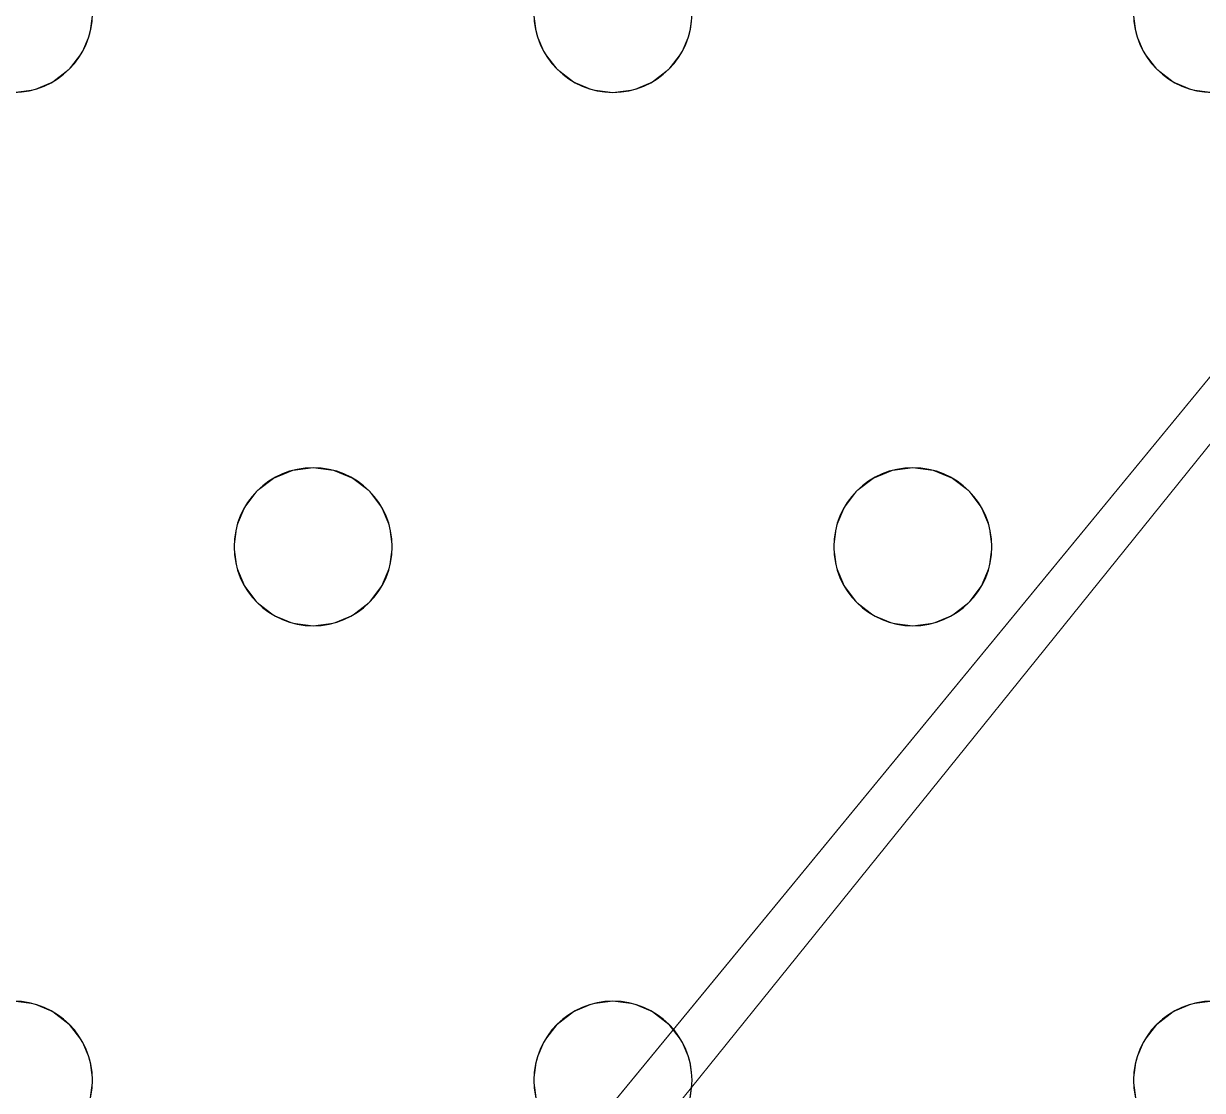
# Model space of a CAD drawing. Header units: millimetres. Extents: x -1 to 1201, y -701 to 1.
# Drawn here: x 1000 to 1059.6, y -206.5 to -152.5 of the extents above; entities that cross this region are included whole.
import ezdxf

# ---------------------------------------------------------------- set-up
doc = ezdxf.new("R2010")
doc.units = ezdxf.units.MM
doc.layers.add('IQ_200_3D', color=1, linetype='Continuous')
doc.layers.add('IQ_204_2D', color=7, linetype='Continuous')

msp = doc.modelspace()

# ---------------------------------------------------------------- linework, layer by layer
at = {"layer": 'IQ_200_3D', "lineweight": 18}
for points, invisible_edges in [([(1025.784, -152, 888), (1025.921, -153.035, 888), (1003.451, -152, 888), (1003.315, -150.965, 888)], 10), ([(1033.784, -152, 888), (1033.648, -150.965, 888), (1056.118, -152, 888), (1056.254, -153.035, 888)], 10), ([(1003.451, -152, 890), (1003.315, -153.035, 890), (1025.921, -153.035, 890), (1025.784, -152, 890)], 10), ([(1025.921, -153.035, 888), (1026.32, -154, 888), (1003.315, -153.035, 888), (1003.451, -152, 888)], 10), ([(1003.315, -153.035, 890), (1003.451, -152, 890), (1003.451, -152, 888), (1003.315, -153.035, 888)], 8), ([(1025.784, -152, 890), (1025.921, -153.035, 890), (1025.921, -153.035, 888), (1025.784, -152, 888)], 2), ([(1033.784, -152, 890), (1033.648, -153.035, 890), (1056.254, -153.035, 890), (1056.118, -152, 890)], 10), ([(1033.648, -153.035, 888), (1033.784, -152, 888), (1056.254, -153.035, 888), (1056.653, -154, 888)], 10), ([(1033.648, -153.035, 890), (1033.784, -152, 890), (1033.784, -152, 888), (1033.648, -153.035, 888)], 8), ([(1056.118, -152, 890), (1056.254, -153.035, 890), (1056.254, -153.035, 888), (1056.118, -152, 888)], 2), ([(1002.915, -154, 890), (1014.618, -175, 890), (1026.32, -154, 890), (1003.315, -153.035, 890)], 7), ([(1002.915, -154, 888), (1003.315, -153.035, 888), (1026.32, -154, 888), (1014.618, -175, 888)], 14), ([(1002.915, -154, 890), (1003.315, -153.035, 890), (1003.315, -153.035, 888), (1002.915, -154, 888)], 10), ([(1025.921, -153.035, 890), (1003.315, -153.035, 890), (1026.32, -154, 890)], 3), ([(1025.921, -153.035, 890), (1026.32, -154, 890), (1026.32, -154, 888), (1025.921, -153.035, 888)], 10), ([(1033.248, -154, 890), (1044.951, -175, 890), (1056.653, -154, 890), (1033.648, -153.035, 890)], 7), ([(1033.248, -154, 888), (1033.648, -153.035, 888), (1056.653, -154, 888), (1044.951, -175, 888)], 14), ([(1033.248, -154, 890), (1033.648, -153.035, 890), (1033.648, -153.035, 888), (1033.248, -154, 888)], 10), ([(1033.648, -153.035, 890), (1056.653, -154, 890), (1056.254, -153.035, 890)], 13), ([(1056.254, -153.035, 890), (1056.653, -154, 890), (1056.653, -154, 888), (1056.254, -153.035, 888)], 10), ([(1014.618, -175, 890), (1002.915, -154, 890), (1002.279, -154.828, 890), (1013.582, -175.136, 890)], 5), ([(1014.618, -175, 888), (1013.582, -175.136, 888), (1002.279, -154.828, 888), (1002.915, -154, 888)], 10), ([(1002.279, -154.828, 890), (1002.915, -154, 890), (1002.915, -154, 888), (1002.279, -154.828, 888)], 10), ([(1026.956, -154.828, 890), (1026.32, -154, 890), (1014.618, -175, 890), (1015.653, -175.136, 890)], 10), ([(1014.618, -175, 888), (1026.32, -154, 888), (1026.956, -154.828, 888)], 13), ([(1026.32, -154, 890), (1026.956, -154.828, 890), (1026.956, -154.828, 888), (1026.32, -154, 888)], 10), ([(1044.951, -175, 890), (1033.248, -154, 890), (1032.613, -154.828, 890), (1043.916, -175.136, 890)], 5), ([(1044.951, -175, 888), (1043.916, -175.136, 888), (1032.613, -154.828, 888), (1033.248, -154, 888)], 10), ([(1032.613, -154.828, 890), (1033.248, -154, 890), (1033.248, -154, 888), (1032.613, -154.828, 888)], 10), ([(1057.289, -154.828, 890), (1056.653, -154, 890), (1044.951, -175, 890), (1045.986, -175.136, 890)], 10), ([(1057.289, -154.828, 888), (1045.986, -175.136, 888), (1044.951, -175, 888), (1056.653, -154, 888)], 5), ([(1056.653, -154, 890), (1057.289, -154.828, 890), (1057.289, -154.828, 888), (1056.653, -154, 888)], 10), ([(1001.451, -155.464, 890), (1012.618, -175.536, 890), (1013.582, -175.136, 890), (1002.279, -154.828, 890)], 5), ([(1013.582, -175.136, 888), (1012.618, -175.536, 888), (1001.451, -155.464, 888), (1002.279, -154.828, 888)], 10), ([(1001.451, -155.464, 890), (1002.279, -154.828, 890), (1002.279, -154.828, 888), (1001.451, -155.464, 888)], 10), ([(1026.956, -154.828, 888), (1027.784, -155.464, 888), (1015.653, -175.136, 888), (1014.618, -175, 888)], 10), ([(1027.784, -155.464, 890), (1026.956, -154.828, 890), (1015.653, -175.136, 890), (1016.618, -175.536, 890)], 10), ([(1026.956, -154.828, 890), (1027.784, -155.464, 890), (1027.784, -155.464, 888), (1026.956, -154.828, 888)], 10), ([(1031.784, -155.464, 890), (1043.916, -175.136, 890), (1032.613, -154.828, 890)], 3), ([(1043.916, -175.136, 888), (1042.951, -175.536, 888), (1031.784, -155.464, 888), (1032.613, -154.828, 888)], 10), ([(1031.784, -155.464, 890), (1032.613, -154.828, 890), (1032.613, -154.828, 888), (1031.784, -155.464, 888)], 10), ([(1058.118, -155.464, 890), (1057.289, -154.828, 890), (1045.986, -175.136, 890), (1046.951, -175.536, 890)], 10), ([(1045.986, -175.136, 888), (1057.289, -154.828, 888), (1058.118, -155.464, 888), (1046.951, -175.536, 888)], 5), ([(1057.289, -154.828, 890), (1058.118, -155.464, 890), (1058.118, -155.464, 888), (1057.289, -154.828, 888)], 10), ([(1012.618, -175.536, 890), (1001.451, -155.464, 890), (1000.486, -155.864, 890), (1011.789, -176.172, 890)], 5), ([(1012.618, -175.536, 888), (1011.789, -176.172, 888), (1000.486, -155.864, 888), (1001.451, -155.464, 888)], 10), ([(1000.486, -155.864, 890), (1001.451, -155.464, 890), (1001.451, -155.464, 888), (1000.486, -155.864, 888)], 10), ([(1027.784, -155.464, 888), (1016.618, -175.536, 888), (1015.653, -175.136, 888)], 13), ([(1028.749, -155.864, 890), (1027.784, -155.464, 890), (1016.618, -175.536, 890), (1017.446, -176.172, 890)], 10), ([(1028.749, -155.864, 888), (1017.446, -176.172, 888), (1016.618, -175.536, 888), (1027.784, -155.464, 888)], 5), ([(1027.784, -155.464, 890), (1028.749, -155.864, 890), (1028.749, -155.864, 888), (1027.784, -155.464, 888)], 10), ([(1031.784, -155.464, 890), (1030.819, -155.864, 890), (1042.951, -175.536, 890), (1043.916, -175.136, 890)], 10), ([(1030.819, -155.864, 888), (1031.784, -155.464, 888), (1042.951, -175.536, 888), (1042.123, -176.172, 888)], 10), ([(1030.819, -155.864, 890), (1031.784, -155.464, 890), (1031.784, -155.464, 888), (1030.819, -155.864, 888)], 10), ([(1059.082, -155.864, 890), (1058.118, -155.464, 890), (1046.951, -175.536, 890)], 14), ([(1059.082, -155.864, 888), (1047.779, -176.172, 888), (1046.951, -175.536, 888), (1058.118, -155.464, 888)], 5), ([(1058.118, -155.464, 890), (1059.082, -155.864, 890), (1059.082, -155.864, 888), (1058.118, -155.464, 888)], 10), ([(987.748, -177, 888), (987.113, -176.172, 888), (999.451, -156, 888), (1011.153, -177, 888)], 14), ([(999.451, -156, 890), (987.748, -177, 890), (1011.153, -177, 890), (1011.789, -176.172, 890)], 11), ([(1011.789, -176.172, 890), (1000.486, -155.864, 890), (999.451, -156, 890)], 13), ([(1011.789, -176.172, 888), (1011.153, -177, 888), (999.451, -156, 888), (1000.486, -155.864, 888)], 10), ([(1000.486, -155.864, 888), (999.451, -156, 888), (999.451, -156, 890), (1000.486, -155.864, 890)], 10), ([(1029.784, -156, 890), (1028.749, -155.864, 890), (1017.446, -176.172, 890), (1018.082, -177, 890)], 10), ([(1029.784, -156, 888), (1017.446, -176.172, 888), (1028.749, -155.864, 888)], 3), ([(1018.082, -177, 888), (1017.446, -176.172, 888), (1029.784, -156, 888), (1041.487, -177, 888)], 14), ([(1041.487, -177, 890), (1029.784, -156, 890), (1018.082, -177, 890), (1041.087, -177.965, 890)], 7), ([(1029.784, -156, 888), (1028.749, -155.864, 888), (1028.749, -155.864, 890), (1029.784, -156, 890)], 10), ([(1042.123, -176.172, 890), (1030.819, -155.864, 890), (1029.784, -156, 890), (1041.487, -177, 890)], 5), ([(1029.784, -156, 888), (1030.819, -155.864, 888), (1042.123, -176.172, 888), (1041.487, -177, 888)], 10), ([(1030.819, -155.864, 888), (1029.784, -156, 888), (1029.784, -156, 890), (1030.819, -155.864, 890)], 10), ([(1030.819, -155.864, 890), (1042.123, -176.172, 890), (1042.951, -175.536, 890)], 13), ([(1047.779, -176.172, 890), (1060.118, -156, 890), (1059.082, -155.864, 890), (1046.951, -175.536, 890)], 5), ([(1060.118, -156, 888), (1048.415, -177, 888), (1047.779, -176.172, 888), (1059.082, -155.864, 888)], 5), ([(1048.415, -177, 890), (1071.82, -177, 890), (1060.118, -156, 890), (1047.779, -176.172, 890)], 7), ([(1048.415, -177, 888), (1060.118, -156, 888), (1071.82, -177, 888)], 15), ([(1060.118, -156, 888), (1059.082, -155.864, 888), (1059.082, -155.864, 890), (1060.118, -156, 890)], 10), ([(1013.582, -175.136, 890), (1012.618, -175.536, 890), (1012.618, -175.536, 888), (1013.582, -175.136, 888)], 10), ([(1013.582, -175.136, 888), (1014.618, -175, 888), (1014.618, -175, 890), (1013.582, -175.136, 890)], 10), ([(1014.618, -175, 888), (1015.653, -175.136, 888), (1015.653, -175.136, 890), (1014.618, -175, 890)], 10), ([(1016.618, -175.536, 890), (1015.653, -175.136, 890), (1015.653, -175.136, 888), (1016.618, -175.536, 888)], 10), ([(1043.916, -175.136, 890), (1042.951, -175.536, 890), (1042.951, -175.536, 888), (1043.916, -175.136, 888)], 10), ([(1043.916, -175.136, 888), (1044.951, -175, 888), (1044.951, -175, 890), (1043.916, -175.136, 890)], 10), ([(1044.951, -175, 888), (1045.986, -175.136, 888), (1045.986, -175.136, 890), (1044.951, -175, 890)], 10), ([(1046.951, -175.536, 890), (1045.986, -175.136, 890), (1045.986, -175.136, 888), (1046.951, -175.536, 888)], 10), ([(1012.618, -175.536, 890), (1011.789, -176.172, 890), (1011.789, -176.172, 888), (1012.618, -175.536, 888)], 10), ([(1017.446, -176.172, 890), (1016.618, -175.536, 890), (1016.618, -175.536, 888), (1017.446, -176.172, 888)], 10), ([(1042.951, -175.536, 890), (1042.123, -176.172, 890), (1042.123, -176.172, 888), (1042.951, -175.536, 888)], 10), ([(1047.779, -176.172, 890), (1046.951, -175.536, 890), (1046.951, -175.536, 888), (1047.779, -176.172, 888)], 10), ([(1011.789, -176.172, 890), (1011.153, -177, 890), (1011.153, -177, 888), (1011.789, -176.172, 888)], 10), ([(1018.082, -177, 890), (1017.446, -176.172, 890), (1017.446, -176.172, 888), (1018.082, -177, 888)], 10), ([(1042.123, -176.172, 890), (1041.487, -177, 890), (1041.487, -177, 888), (1042.123, -176.172, 888)], 10), ([(1048.415, -177, 890), (1047.779, -176.172, 890), (1047.779, -176.172, 888), (1048.415, -177, 888)], 10), ([(987.748, -177, 890), (988.148, -177.965, 890), (1010.754, -177.965, 890), (1011.153, -177, 890)], 10), ([(988.148, -177.965, 888), (987.748, -177, 888), (1010.754, -177.965, 888), (1010.618, -179, 888)], 10), ([(1010.754, -177.965, 888), (987.748, -177, 888), (1011.153, -177, 888)], 3), ([(1011.153, -177, 890), (1010.754, -177.965, 890), (1010.754, -177.965, 888), (1011.153, -177, 888)], 10), ([(1041.087, -177.965, 890), (1018.082, -177, 890), (1018.481, -177.965, 890), (1040.951, -179, 890)], 5), ([(1018.481, -177.965, 888), (1018.082, -177, 888), (1041.087, -177.965, 888), (1040.951, -179, 888)], 10), ([(1018.082, -177, 888), (1041.487, -177, 888), (1041.087, -177.965, 888)], 13), ([(1018.481, -177.965, 890), (1018.082, -177, 890), (1018.082, -177, 888), (1018.481, -177.965, 888)], 10), ([(1041.487, -177, 890), (1041.087, -177.965, 890), (1041.087, -177.965, 888), (1041.487, -177, 888)], 10), ([(1048.415, -177, 890), (1048.815, -177.965, 890), (1071.421, -177.965, 890), (1071.82, -177, 890)], 10), ([(1048.415, -177, 888), (1071.82, -177, 888), (1071.421, -177.965, 888), (1048.815, -177.965, 888)], 5), ([(1048.815, -177.965, 890), (1048.415, -177, 890), (1048.415, -177, 888), (1048.815, -177.965, 888)], 10), ([(1010.618, -179, 890), (1010.754, -177.965, 890), (988.148, -177.965, 890), (988.284, -179, 890)], 10), ([(1010.618, -179, 888), (1010.754, -180.035, 888), (988.284, -179, 888), (988.148, -177.965, 888)], 10), ([(1010.754, -177.965, 890), (1010.618, -179, 890), (1010.618, -179, 888), (1010.754, -177.965, 888)], 8), ([(1018.618, -179, 890), (1041.087, -180.035, 890), (1040.951, -179, 890), (1018.481, -177.965, 890)], 5), ([(1040.951, -179, 888), (1041.087, -180.035, 888), (1018.618, -179, 888), (1018.481, -177.965, 888)], 10), ([(1018.618, -179, 890), (1018.481, -177.965, 890), (1018.481, -177.965, 888), (1018.618, -179, 888)], 2), ([(1041.087, -177.965, 890), (1040.951, -179, 890), (1040.951, -179, 888), (1041.087, -177.965, 888)], 8), ([(1071.421, -177.965, 890), (1048.815, -177.965, 890), (1071.284, -179, 890)], 3), ([(1048.951, -179, 890), (1071.421, -180.035, 890), (1071.284, -179, 890), (1048.815, -177.965, 890)], 5), ([(1048.815, -177.965, 888), (1071.421, -177.965, 888), (1071.284, -179, 888), (1048.951, -179, 888)], 5), ([(1048.951, -179, 890), (1048.815, -177.965, 890), (1048.815, -177.965, 888), (1048.951, -179, 888)], 2), ([(988.284, -179, 890), (988.148, -180.035, 890), (1010.754, -180.035, 890), (1010.618, -179, 890)], 10), ([(1010.754, -180.035, 888), (1011.153, -181, 888), (988.148, -180.035, 888), (988.284, -179, 888)], 10), ([(1010.618, -179, 890), (1010.754, -180.035, 890), (1010.754, -180.035, 888), (1010.618, -179, 888)], 2), ([(1018.481, -180.035, 890), (1041.487, -181, 890), (1041.087, -180.035, 890), (1018.618, -179, 890)], 5), ([(1041.087, -180.035, 888), (1041.487, -181, 888), (1018.481, -180.035, 888), (1018.618, -179, 888)], 10), ([(1018.481, -180.035, 890), (1018.618, -179, 890), (1018.618, -179, 888), (1018.481, -180.035, 888)], 8), ([(1040.951, -179, 890), (1041.087, -180.035, 890), (1041.087, -180.035, 888), (1040.951, -179, 888)], 2), ([(1048.815, -180.035, 890), (1071.421, -180.035, 890), (1048.951, -179, 890)], 3), ([(1071.421, -180.035, 888), (1048.815, -180.035, 888), (1048.951, -179, 888), (1071.284, -179, 888)], 5), ([(1048.815, -180.035, 890), (1048.951, -179, 890), (1048.951, -179, 888), (1048.815, -180.035, 888)], 8), ([(987.748, -181, 890), (999.451, -202, 890), (1011.153, -181, 890), (988.148, -180.035, 890)], 7), ([(987.748, -181, 888), (988.148, -180.035, 888), (1011.153, -181, 888), (999.451, -202, 888)], 14), ([(1010.754, -180.035, 890), (988.148, -180.035, 890), (1011.153, -181, 890)], 3), ([(1010.754, -180.035, 890), (1011.153, -181, 890), (1011.153, -181, 888), (1010.754, -180.035, 888)], 10), ([(1041.487, -181, 890), (1018.481, -180.035, 890), (1018.082, -181, 890)], 13), ([(1018.082, -181, 888), (1018.481, -180.035, 888), (1041.487, -181, 888)], 14), ([(1018.082, -181, 890), (1018.481, -180.035, 890), (1018.481, -180.035, 888), (1018.082, -181, 888)], 10), ([(1041.087, -180.035, 890), (1041.487, -181, 890), (1041.487, -181, 888), (1041.087, -180.035, 888)], 10), ([(1048.815, -180.035, 890), (1048.415, -181, 890), (1071.82, -181, 890), (1071.421, -180.035, 890)], 10), ([(1048.815, -180.035, 888), (1071.421, -180.035, 888), (1071.82, -181, 888), (1048.415, -181, 888)], 5), ([(1048.415, -181, 890), (1048.815, -180.035, 890), (1048.815, -180.035, 888), (1048.415, -181, 888)], 10), ([(1011.789, -181.828, 890), (1011.153, -181, 890), (999.451, -202, 890), (1000.486, -202.136, 890)], 10), ([(1011.789, -181.828, 888), (1000.486, -202.136, 888), (999.451, -202, 888), (1011.153, -181, 888)], 5), ([(1011.153, -181, 890), (1011.789, -181.828, 890), (1011.789, -181.828, 888), (1011.153, -181, 888)], 10), ([(1029.784, -202, 890), (1041.487, -181, 890), (1018.082, -181, 890), (1017.446, -181.828, 890)], 11), ([(1018.082, -181, 888), (1041.487, -181, 888), (1029.784, -202, 888), (1017.446, -181.828, 888)], 7), ([(1017.446, -181.828, 890), (1018.082, -181, 890), (1018.082, -181, 888), (1017.446, -181.828, 888)], 10), ([(1042.123, -181.828, 890), (1041.487, -181, 890), (1029.784, -202, 890), (1030.819, -202.136, 890)], 10), ([(1042.123, -181.828, 888), (1030.819, -202.136, 888), (1029.784, -202, 888), (1041.487, -181, 888)], 5), ([(1041.487, -181, 890), (1042.123, -181.828, 890), (1042.123, -181.828, 888), (1041.487, -181, 888)], 10), ([(1048.415, -181, 890), (1047.779, -181.828, 890), (1060.118, -202, 890), (1071.82, -181, 890)], 14), ([(1048.415, -181, 888), (1071.82, -181, 888), (1060.118, -202, 888), (1047.779, -181.828, 888)], 7), ([(1047.779, -181.828, 890), (1048.415, -181, 890), (1048.415, -181, 888), (1047.779, -181.828, 888)], 10), ([(1012.618, -182.464, 890), (1011.789, -181.828, 890), (1000.486, -202.136, 890), (1001.451, -202.536, 890)], 10), ([(1012.618, -182.464, 888), (1001.451, -202.536, 888), (1000.486, -202.136, 888), (1011.789, -181.828, 888)], 5), ([(1011.789, -181.828, 890), (1012.618, -182.464, 890), (1012.618, -182.464, 888), (1011.789, -181.828, 888)], 10), ([(1028.749, -202.136, 890), (1017.446, -181.828, 890), (1016.618, -182.464, 890), (1027.784, -202.536, 890)], 5), ([(1017.446, -181.828, 888), (1029.784, -202, 888), (1028.749, -202.136, 888), (1016.618, -182.464, 888)], 5), ([(1016.618, -182.464, 890), (1017.446, -181.828, 890), (1017.446, -181.828, 888), (1016.618, -182.464, 888)], 10), ([(1017.446, -181.828, 890), (1028.749, -202.136, 890), (1029.784, -202, 890)], 13), ([(1042.951, -182.464, 890), (1042.123, -181.828, 890), (1030.819, -202.136, 890), (1031.784, -202.536, 890)], 10), ([(1042.951, -182.464, 888), (1031.784, -202.536, 888), (1030.819, -202.136, 888), (1042.123, -181.828, 888)], 5), ([(1042.123, -181.828, 890), (1042.951, -182.464, 890), (1042.951, -182.464, 888), (1042.123, -181.828, 888)], 10), ([(1059.082, -202.136, 890), (1047.779, -181.828, 890), (1046.951, -182.464, 890), (1058.118, -202.536, 890)], 5), ([(1047.779, -181.828, 888), (1060.118, -202, 888), (1059.082, -202.136, 888), (1046.951, -182.464, 888)], 5), ([(1046.951, -182.464, 890), (1047.779, -181.828, 890), (1047.779, -181.828, 888), (1046.951, -182.464, 888)], 10), ([(1047.779, -181.828, 890), (1059.082, -202.136, 890), (1060.118, -202, 890)], 13), ([(1012.618, -182.464, 890), (1001.451, -202.536, 890), (1013.582, -182.864, 890)], 3), ([(1013.582, -182.864, 888), (1002.279, -203.172, 888), (1001.451, -202.536, 888), (1012.618, -182.464, 888)], 5), ([(1012.618, -182.464, 890), (1013.582, -182.864, 890), (1013.582, -182.864, 888), (1012.618, -182.464, 888)], 10), ([(1015.653, -182.864, 890), (1026.956, -203.172, 890), (1027.784, -202.536, 890), (1016.618, -182.464, 890)], 5), ([(1016.618, -182.464, 888), (1028.749, -202.136, 888), (1027.784, -202.536, 888), (1015.653, -182.864, 888)], 5), ([(1015.653, -182.864, 890), (1016.618, -182.464, 890), (1016.618, -182.464, 888), (1015.653, -182.864, 888)], 10), ([(1042.951, -182.464, 890), (1031.784, -202.536, 890), (1043.916, -182.864, 890)], 3), ([(1043.916, -182.864, 888), (1032.613, -203.172, 888), (1031.784, -202.536, 888), (1042.951, -182.464, 888)], 5), ([(1042.951, -182.464, 890), (1043.916, -182.864, 890), (1043.916, -182.864, 888), (1042.951, -182.464, 888)], 10), ([(1045.986, -182.864, 890), (1057.289, -203.172, 890), (1058.118, -202.536, 890), (1046.951, -182.464, 890)], 5), ([(1046.951, -182.464, 888), (1059.082, -202.136, 888), (1058.118, -202.536, 888), (1045.986, -182.864, 888)], 5), ([(1045.986, -182.864, 890), (1046.951, -182.464, 890), (1046.951, -182.464, 888), (1045.986, -182.864, 888)], 10), ([(1002.279, -203.172, 890), (1014.618, -183, 890), (1013.582, -182.864, 890), (1001.451, -202.536, 890)], 5), ([(1014.618, -183, 888), (1002.915, -204, 888), (1002.279, -203.172, 888), (1013.582, -182.864, 888)], 5), ([(1014.618, -183, 890), (1002.279, -203.172, 890), (1002.915, -204, 890)], 13), ([(1026.32, -204, 890), (1014.618, -183, 890), (1002.915, -204, 890), (1025.921, -204.965, 890)], 7), ([(1026.32, -204, 888), (1002.915, -204, 888), (1014.618, -183, 888), (1026.956, -203.172, 888)], 7), ([(1014.618, -183, 888), (1013.582, -182.864, 888), (1013.582, -182.864, 890), (1014.618, -183, 890)], 10), ([(1026.956, -203.172, 890), (1015.653, -182.864, 890), (1014.618, -183, 890), (1026.32, -204, 890)], 5), ([(1015.653, -182.864, 888), (1027.784, -202.536, 888), (1026.956, -203.172, 888), (1014.618, -183, 888)], 5), ([(1015.653, -182.864, 888), (1014.618, -183, 888), (1014.618, -183, 890), (1015.653, -182.864, 890)], 10), ([(1043.916, -182.864, 890), (1031.784, -202.536, 890), (1032.613, -203.172, 890), (1044.951, -183, 890)], 5), ([(1044.951, -183, 888), (1033.248, -204, 888), (1032.613, -203.172, 888), (1043.916, -182.864, 888)], 5), ([(1044.951, -183, 890), (1032.613, -203.172, 890), (1033.248, -204, 890)], 13), ([(1056.653, -204, 890), (1044.951, -183, 890), (1033.248, -204, 890), (1056.254, -204.965, 890)], 7), ([(1056.653, -204, 888), (1033.248, -204, 888), (1044.951, -183, 888), (1057.289, -203.172, 888)], 7), ([(1044.951, -183, 888), (1043.916, -182.864, 888), (1043.916, -182.864, 890), (1044.951, -183, 890)], 10), ([(1057.289, -203.172, 890), (1045.986, -182.864, 890), (1044.951, -183, 890), (1056.653, -204, 890)], 5), ([(1045.986, -182.864, 888), (1058.118, -202.536, 888), (1057.289, -203.172, 888), (1044.951, -183, 888)], 5), ([(1045.986, -182.864, 888), (1044.951, -183, 888), (1044.951, -183, 890), (1045.986, -182.864, 890)], 10), ([(999.451, -202, 888), (1000.486, -202.136, 888), (1000.486, -202.136, 890), (999.451, -202, 890)], 10), ([(1001.451, -202.536, 890), (1000.486, -202.136, 890), (1000.486, -202.136, 888), (1001.451, -202.536, 888)], 10), ([(1028.749, -202.136, 890), (1027.784, -202.536, 890), (1027.784, -202.536, 888), (1028.749, -202.136, 888)], 10), ([(1028.749, -202.136, 888), (1029.784, -202, 888), (1029.784, -202, 890), (1028.749, -202.136, 890)], 10), ([(1029.784, -202, 888), (1030.819, -202.136, 888), (1030.819, -202.136, 890), (1029.784, -202, 890)], 10), ([(1031.784, -202.536, 890), (1030.819, -202.136, 890), (1030.819, -202.136, 888), (1031.784, -202.536, 888)], 10), ([(1059.082, -202.136, 890), (1058.118, -202.536, 890), (1058.118, -202.536, 888), (1059.082, -202.136, 888)], 10), ([(1059.082, -202.136, 888), (1060.118, -202, 888), (1060.118, -202, 890), (1059.082, -202.136, 890)], 10), ([(1002.279, -203.172, 890), (1001.451, -202.536, 890), (1001.451, -202.536, 888), (1002.279, -203.172, 888)], 10), ([(1027.784, -202.536, 890), (1026.956, -203.172, 890), (1026.956, -203.172, 888), (1027.784, -202.536, 888)], 10), ([(1032.613, -203.172, 890), (1031.784, -202.536, 890), (1031.784, -202.536, 888), (1032.613, -203.172, 888)], 10), ([(1058.118, -202.536, 890), (1057.289, -203.172, 890), (1057.289, -203.172, 888), (1058.118, -202.536, 888)], 10), ([(1002.915, -204, 890), (1002.279, -203.172, 890), (1002.279, -203.172, 888), (1002.915, -204, 888)], 10), ([(1026.956, -203.172, 890), (1026.32, -204, 890), (1026.32, -204, 888), (1026.956, -203.172, 888)], 10), ([(1033.248, -204, 890), (1032.613, -203.172, 890), (1032.613, -203.172, 888), (1033.248, -204, 888)], 10), ([(1057.289, -203.172, 890), (1056.653, -204, 890), (1056.653, -204, 888), (1057.289, -203.172, 888)], 10), ([(1002.915, -204, 890), (1003.315, -204.965, 890), (1025.921, -204.965, 890)], 14), ([(1003.315, -204.965, 888), (1002.915, -204, 888), (1025.921, -204.965, 888), (1025.784, -206, 888)], 10), ([(1025.921, -204.965, 888), (1002.915, -204, 888), (1026.32, -204, 888)], 3), ([(1003.315, -204.965, 890), (1002.915, -204, 890), (1002.915, -204, 888), (1003.315, -204.965, 888)], 10), ([(1026.32, -204, 890), (1025.921, -204.965, 890), (1025.921, -204.965, 888), (1026.32, -204, 888)], 10), ([(1056.254, -204.965, 890), (1033.248, -204, 890), (1033.648, -204.965, 890), (1056.118, -206, 890)], 5), ([(1033.648, -204.965, 888), (1033.248, -204, 888), (1056.254, -204.965, 888), (1056.118, -206, 888)], 10), ([(1033.248, -204, 888), (1056.653, -204, 888), (1056.254, -204.965, 888)], 13), ([(1033.648, -204.965, 890), (1033.248, -204, 890), (1033.248, -204, 888), (1033.648, -204.965, 888)], 10), ([(1056.653, -204, 890), (1056.254, -204.965, 890), (1056.254, -204.965, 888), (1056.653, -204, 888)], 10), ([(1003.315, -204.965, 890), (1003.451, -206, 890), (1025.784, -206, 890), (1025.921, -204.965, 890)], 10), ([(1003.451, -206, 888), (1003.315, -204.965, 888), (1025.784, -206, 888), (1025.921, -207.035, 888)], 10), ([(1003.451, -206, 890), (1003.315, -204.965, 890), (1003.315, -204.965, 888), (1003.451, -206, 888)], 2), ([(1025.921, -204.965, 890), (1025.784, -206, 890), (1025.784, -206, 888), (1025.921, -204.965, 888)], 8), ([(1056.118, -206, 890), (1033.648, -204.965, 890), (1033.784, -206, 890), (1056.254, -207.035, 890)], 5), ([(1033.784, -206, 888), (1033.648, -204.965, 888), (1056.118, -206, 888), (1056.254, -207.035, 888)], 10), ([(1033.784, -206, 890), (1033.648, -204.965, 890), (1033.648, -204.965, 888), (1033.784, -206, 888)], 2), ([(1056.254, -204.965, 890), (1056.118, -206, 890), (1056.118, -206, 888), (1056.254, -204.965, 888)], 8), ([(1003.451, -206, 890), (1003.315, -207.035, 890), (1025.921, -207.035, 890), (1025.784, -206, 890)], 10), ([(1003.315, -207.035, 888), (1003.451, -206, 888), (1025.921, -207.035, 888), (1026.32, -208, 888)], 10), ([(1003.315, -207.035, 890), (1003.451, -206, 890), (1003.451, -206, 888), (1003.315, -207.035, 888)], 8), ([(1025.784, -206, 890), (1025.921, -207.035, 890), (1025.921, -207.035, 888), (1025.784, -206, 888)], 2), ([(1056.254, -207.035, 890), (1033.784, -206, 890), (1033.648, -207.035, 890), (1056.653, -208, 890)], 5), ([(1033.648, -207.035, 888), (1033.784, -206, 888), (1056.254, -207.035, 888), (1056.653, -208, 888)], 10), ([(1033.648, -207.035, 890), (1033.784, -206, 890), (1033.784, -206, 888), (1033.648, -207.035, 888)], 8), ([(1056.118, -206, 890), (1056.254, -207.035, 890), (1056.254, -207.035, 888), (1056.118, -206, 888)], 2)]:
    msp.add_3dface(points, dxfattribs=dict(at, invisible_edges=invisible_edges))
at = {"layer": 'IQ_204_2D'}
for centre, start, end in [((999.451, -152), 180, 360), ((1029.784, -152), 180, 360), ((1060.118, -152), 180, 360), ((1014.618, -179), 0, 180), ((1044.951, -179), 360, 180), ((1014.618, -179), 180, 360), ((1044.951, -179), 180, 360), ((999.451, -206), 360, 180), ((1029.784, -206), 0, 180), ((1060.118, -206), 360, 180), ((999.451, -206), 180, 360), ((1029.784, -206), 180, 360), ((1060.118, -206), 180, 360)]:
    msp.add_arc(centre, 4, start, end, dxfattribs=at)

# ---------------------------------------------------------------- meshes
at = {"layer": 'IQ_200_3D', "lineweight": 18}
mesh = msp.add_polyface(dxfattribs=at)
corners = [(1200, 0, 850), (1200, -700, 850), (0, -700, 850), (0, 0, 850), (810.5, -594, 850), (811.556, -602.023, 850), (814.653, -609.5, 850), (819.58, -615.92, 850), (826, -620.847, 850), (833.477, -623.944, 850), (841.5, -625, 850), (1059.5, -625, 850), (1067.523, -623.944, 850), (1075, -620.847, 850), (1081.42, -615.92, 850), (1086.347, -609.5, 850), (1089.444, -602.023, 850), (1090.5, -594, 850), (1090.5, -476, 850), (1089.444, -467.977, 850), (1086.347, -460.5, 850), (1081.42, -454.08, 850), (1075, -449.153, 850), (1067.523, -446.056, 850), (1059.5, -445, 850), (841.5, -445, 850), (833.477, -446.056, 850), (826, -449.153, 850), (819.58, -454.08, 850), (814.653, -460.5, 850), (811.556, -467.977, 850), (810.5, -476, 850)]
mesh.append_faces([[corners[k] for k in face] for face in [(29, 3, 28), (6, 2, 5), (4, 2, 31), (23, 0, 22), (13, 1, 12), (15, 1, 14), (11, 1, 10)]], dxfattribs={"vtx0": -1, "vtx1": -1})
mesh.append_faces([[corners[k] for k in face] for face in [(3, 29, 30, 2), (2, 30, 31), (0, 25, 26), (2, 6, 7), (2, 9, 10, 1), (0, 20, 21), (1, 18, 19), (1, 15, 16)]], dxfattribs={"vtx0": -1, "vtx2": -1})
mesh.append_faces([[corners[k] for k in face] for face in [(27, 28, 3), (4, 5, 2), (7, 8, 2), (8, 9, 2), (23, 24, 0), (21, 22, 0), (24, 25, 0), (13, 14, 1), (11, 12, 1), (16, 17, 1), (17, 18, 1)]], dxfattribs={"vtx1": -1, "vtx2": -1})
mesh.append_faces([[corners[k] for k in face] for face in [(26, 27, 3, 0), (19, 20, 0, 1)]], dxfattribs={"vtx1": -1, "vtx3": -1})
mesh = msp.add_polyface(dxfattribs=at)
corners = [(1200, -700, 900), (1200, -23, 900), (0, -23, 900), (0, -700, 900), (90, -35.113, 900), (1110, -35.113, 900), (1129.382, -37.665, 900), (1147.443, -45.146, 900), (1162.953, -57.047, 900), (1174.854, -72.557, 900), (1182.335, -90.618, 900), (1184.887, -110, 900), (1184.887, -610, 900), (1182.335, -629.382, 900), (1174.854, -647.443, 900), (1162.953, -662.953, 900), (1147.443, -674.854, 900), (1129.382, -682.335, 900), (1110, -684.887, 900), (90, -684.887, 900), (70.618, -682.335, 900), (52.557, -674.854, 900), (37.047, -662.953, 900), (25.146, -647.443, 900), (17.665, -629.382, 900), (15.113, -610, 900), (15.113, -110, 900), (17.665, -90.618, 900), (25.146, -72.557, 900), (37.047, -57.047, 900), (52.557, -45.146, 900), (70.618, -37.665, 900)]
mesh.append_faces([[corners[k] for k in face] for face in [(9, 1, 8), (14, 0, 13), (31, 2, 30), (28, 2, 27), (21, 3, 20), (23, 3, 22)]], dxfattribs={"vtx0": -1, "vtx1": -1})
mesh.append_faces([[corners[k] for k in face] for face in [(1, 9, 10), (1, 11, 12, 0), (0, 14, 15), (0, 18, 19, 3), (2, 28, 29), (3, 23, 24)]], dxfattribs={"vtx0": -1, "vtx2": -1})
mesh.append_faces([[corners[k] for k in face] for face in [(10, 11, 1), (5, 6, 1), (7, 8, 1), (6, 7, 1), (12, 13, 0), (15, 16, 0), (17, 18, 0), (16, 17, 0), (31, 4, 2), (29, 30, 2), (26, 27, 2), (21, 22, 3), (19, 20, 3), (24, 25, 3)]], dxfattribs={"vtx1": -1, "vtx2": -1})
mesh.append_faces([[corners[k] for k in face] for face in [(4, 5, 1, 2), (25, 26, 2, 3)]], dxfattribs={"vtx1": -1, "vtx3": -1})
mesh = msp.add_polyface(dxfattribs=at)
corners = [(1110, -48.392, 890), (90, -48.392, 890), (66.424, -53.082, 890), (46.437, -66.437, 890), (33.082, -86.424, 890), (28.392, -110, 890), (28.392, -610, 890), (33.082, -633.576, 890), (46.437, -653.563, 890), (66.424, -666.918, 890), (90, -671.608, 890), (1110, -671.608, 890), (1133.576, -666.918, 890), (1153.563, -653.563, 890), (1166.918, -633.576, 890), (1171.608, -610, 890), (1171.608, -110, 890), (1166.918, -86.424, 890), (1153.563, -66.437, 890), (1133.576, -53.082, 890), (122.5, -418.034, 890), (1077.5, -418.034, 890), (1089.656, -419.634, 890), (1100.983, -424.326, 890), (1110.71, -431.79, 890), (1118.174, -441.517, 890), (1122.866, -452.844, 890), (1124.466, -465, 890), (1124.466, -605, 890), (1122.866, -617.156, 890), (1118.174, -628.483, 890), (1110.71, -638.21, 890), (1100.983, -645.674, 890), (1089.656, -650.366, 890), (1077.5, -651.966, 890), (122.5, -651.966, 890), (110.344, -650.366, 890), (99.017, -645.674, 890), (89.29, -638.21, 890), (81.826, -628.483, 890), (77.134, -617.156, 890), (75.534, -605, 890), (75.534, -465, 890), (77.134, -452.844, 890), (81.826, -441.517, 890), (89.29, -431.79, 890), (99.017, -424.326, 890), (110.344, -419.634, 890), (122.5, -68.034, 890), (1077.5, -68.034, 890), (1089.656, -69.634, 890), (1100.983, -74.326, 890), (1110.71, -81.79, 890), (1118.174, -91.517, 890), (1122.866, -102.844, 890), (1124.466, -115, 890), (1124.466, -351, 890), (1122.866, -363.156, 890), (1118.174, -374.483, 890), (1110.71, -384.21, 890), (1100.983, -391.674, 890), (1089.656, -396.366, 890), (1077.5, -397.966, 890), (122.5, -397.966, 890), (110.344, -396.366, 890), (99.017, -391.674, 890), (89.29, -384.21, 890), (81.826, -374.483, 890), (77.134, -363.156, 890), (75.534, -351, 890), (75.534, -115, 890), (77.134, -102.844, 890), (81.826, -91.517, 890), (89.29, -81.79, 890), (99.017, -74.326, 890), (110.344, -69.634, 890)]
mesh.append_faces([[corners[k] for k in face] for face in [(65, 47, 64), (75, 1, 74), (71, 5, 70), (73, 2, 72)]], dxfattribs={"vtx0": -1, "vtx1": -1})
mesh.append_faces([[corners[k] for k in face] for face in [(15, 28, 29, 14), (11, 32, 33), (16, 55, 56, 15), (54, 17, 18, 53), (53, 18, 19, 52), (52, 19, 0, 51), (0, 50, 51), (10, 37, 38, 9), (64, 47, 20, 63), (8, 39, 40, 7), (39, 8, 9, 38), (69, 42, 43), (3, 71, 72, 2)]], dxfattribs={"vtx0": -1, "vtx2": -1})
mesh.append_faces([[corners[k] for k in face] for face in [(6, 41, 42, 69)]], dxfattribs={"vtx0": -1, "vtx2": -1, "vtx3": -1})
mesh.append_faces([[corners[k] for k in face] for face in [(11, 33, 34, 35), (1, 75, 48, 49), (71, 3, 4, 5)]], dxfattribs={"vtx0": -1, "vtx3": -1})
mesh.append_faces([[corners[k] for k in face] for face in [(36, 37, 10)]], dxfattribs={"vtx1": -1, "vtx2": -1})
mesh.append_faces([[corners[k] for k in face] for face in [(27, 28, 15, 56)]], dxfattribs={"vtx1": -1, "vtx2": -1, "vtx3": -1})
mesh.append_faces([[corners[k] for k in face] for face in [(13, 14, 29, 30), (12, 13, 30, 31), (26, 27, 56, 57), (31, 32, 11, 12), (24, 25, 58, 59), (21, 22, 61, 62), (22, 23, 60, 61), (23, 24, 59, 60), (25, 26, 57, 58), (54, 55, 16, 17), (49, 50, 0, 1), (20, 21, 62, 63), (35, 36, 10, 11), (45, 46, 66, 67), (46, 47, 65, 66), (6, 7, 40, 41), (43, 44, 68, 69), (44, 45, 67, 68), (73, 74, 1, 2), (69, 70, 5, 6)]], dxfattribs={"vtx1": -1, "vtx3": -1})
mesh = msp.add_polyface(dxfattribs=at)
corners = [(122.5, -68.034, 860), (110.344, -69.634, 860), (99.017, -74.326, 860), (89.29, -81.79, 860), (81.826, -91.517, 860), (77.134, -102.844, 860), (75.534, -115, 860), (75.534, -351, 860), (77.134, -363.156, 860), (81.826, -374.483, 860), (89.29, -384.21, 860), (99.017, -391.674, 860), (110.344, -396.366, 860), (122.5, -397.966, 860), (1077.5, -397.966, 860), (1089.656, -396.366, 860), (1100.983, -391.674, 860), (1110.71, -384.21, 860), (1118.174, -374.483, 860), (1122.866, -363.156, 860), (1124.466, -351, 860), (1124.466, -115, 860), (1122.866, -102.844, 860), (1118.174, -91.517, 860), (1110.71, -81.79, 860), (1100.983, -74.326, 860), (1089.656, -69.634, 860), (1077.5, -68.034, 860), (640.451, -68.034, 860), (640.451, -105, 860), (639.258, -114.059, 860), (635.762, -122.5, 860), (630.2, -129.749, 860), (622.951, -135.311, 860), (614.51, -138.807, 860), (605.451, -140, 860), (594.549, -140, 860), (585.49, -138.807, 860), (577.049, -135.311, 860), (569.8, -129.749, 860), (564.238, -122.5, 860), (560.742, -114.059, 860), (559.549, -105, 860), (559.549, -68.034, 860), (600, -115, 860), (603.882, -114.489, 860), (607.5, -112.99, 860), (610.607, -110.607, 860), (612.99, -107.5, 860), (614.489, -103.882, 860), (615, -100, 860), (614.489, -96.118, 860), (612.99, -92.5, 860), (610.607, -89.393, 860), (607.5, -87.01, 860), (603.882, -85.511, 860), (600, -85, 860), (596.118, -85.511, 860), (592.5, -87.01, 860), (589.393, -89.393, 860), (587.01, -92.5, 860), (585.511, -96.118, 860), (585, -100, 860), (585.511, -103.882, 860), (587.01, -107.5, 860), (589.393, -110.607, 860), (592.5, -112.99, 860), (596.118, -114.489, 860)]
mesh.append_faces([[corners[k] for k in face] for face in [(0, 42, 43), (29, 27, 28), (65, 62, 63, 64), (48, 46, 47), (50, 48, 49)]], dxfattribs={"vtx0": -1})
mesh.append_faces([[corners[k] for k in face] for face in [(35, 14, 34)]], dxfattribs={"vtx0": -1, "vtx1": -1})
mesh.append_faces([[corners[k] for k in face] for face in [(62, 65, 45, 52)]], dxfattribs={"vtx0": -1, "vtx1": -1, "vtx2": -1, "vtx3": -1})
mesh.append_faces([[corners[k] for k in face] for face in [(13, 6, 7, 12), (14, 35, 36), (27, 29, 30), (65, 44, 45)]], dxfattribs={"vtx0": -1, "vtx2": -1})
mesh.append_faces([[corners[k] for k in face] for face in [(13, 39, 40, 0), (21, 26, 27, 14), (50, 45, 46, 48)]], dxfattribs={"vtx0": -1, "vtx2": -1, "vtx3": -1})
mesh.append_faces([[corners[k] for k in face] for face in [(7, 10, 11, 12), (20, 15, 16, 17)]], dxfattribs={"vtx0": -1, "vtx3": -1})
mesh.append_faces([[corners[k] for k in face] for face in [(38, 39, 13), (37, 38, 13), (2, 3, 6, 1), (41, 42, 0), (40, 41, 0), (33, 34, 14), (32, 33, 14), (30, 31, 27), (25, 26, 21, 24), (55, 56, 52)]], dxfattribs={"vtx1": -1, "vtx2": -1})
mesh.append_faces([[corners[k] for k in face] for face in [(0, 1, 6, 13), (31, 32, 14, 27), (61, 62, 52, 56)]], dxfattribs={"vtx1": -1, "vtx2": -1, "vtx3": -1})
mesh.append_faces([[corners[k] for k in face] for face in [(13, 14, 36, 37), (14, 15, 20, 21)]], dxfattribs={"vtx1": -1, "vtx3": -1})
mesh.append_faces([[corners[k] for k in face] for face in [(4, 5, 6, 3), (18, 19, 20, 17), (57, 58, 59, 56)]], dxfattribs={"vtx2": -1})
mesh.append_faces([[corners[k] for k in face] for face in [(59, 60, 61, 56), (50, 51, 52, 45)]], dxfattribs={"vtx2": -1, "vtx3": -1})
mesh.append_faces([[corners[k] for k in face] for face in [(7, 8, 9, 10), (21, 22, 23, 24), (65, 66, 67, 44), (52, 53, 54, 55)]], dxfattribs={"vtx3": -1})

doc.saveas('drawing.dxf')
